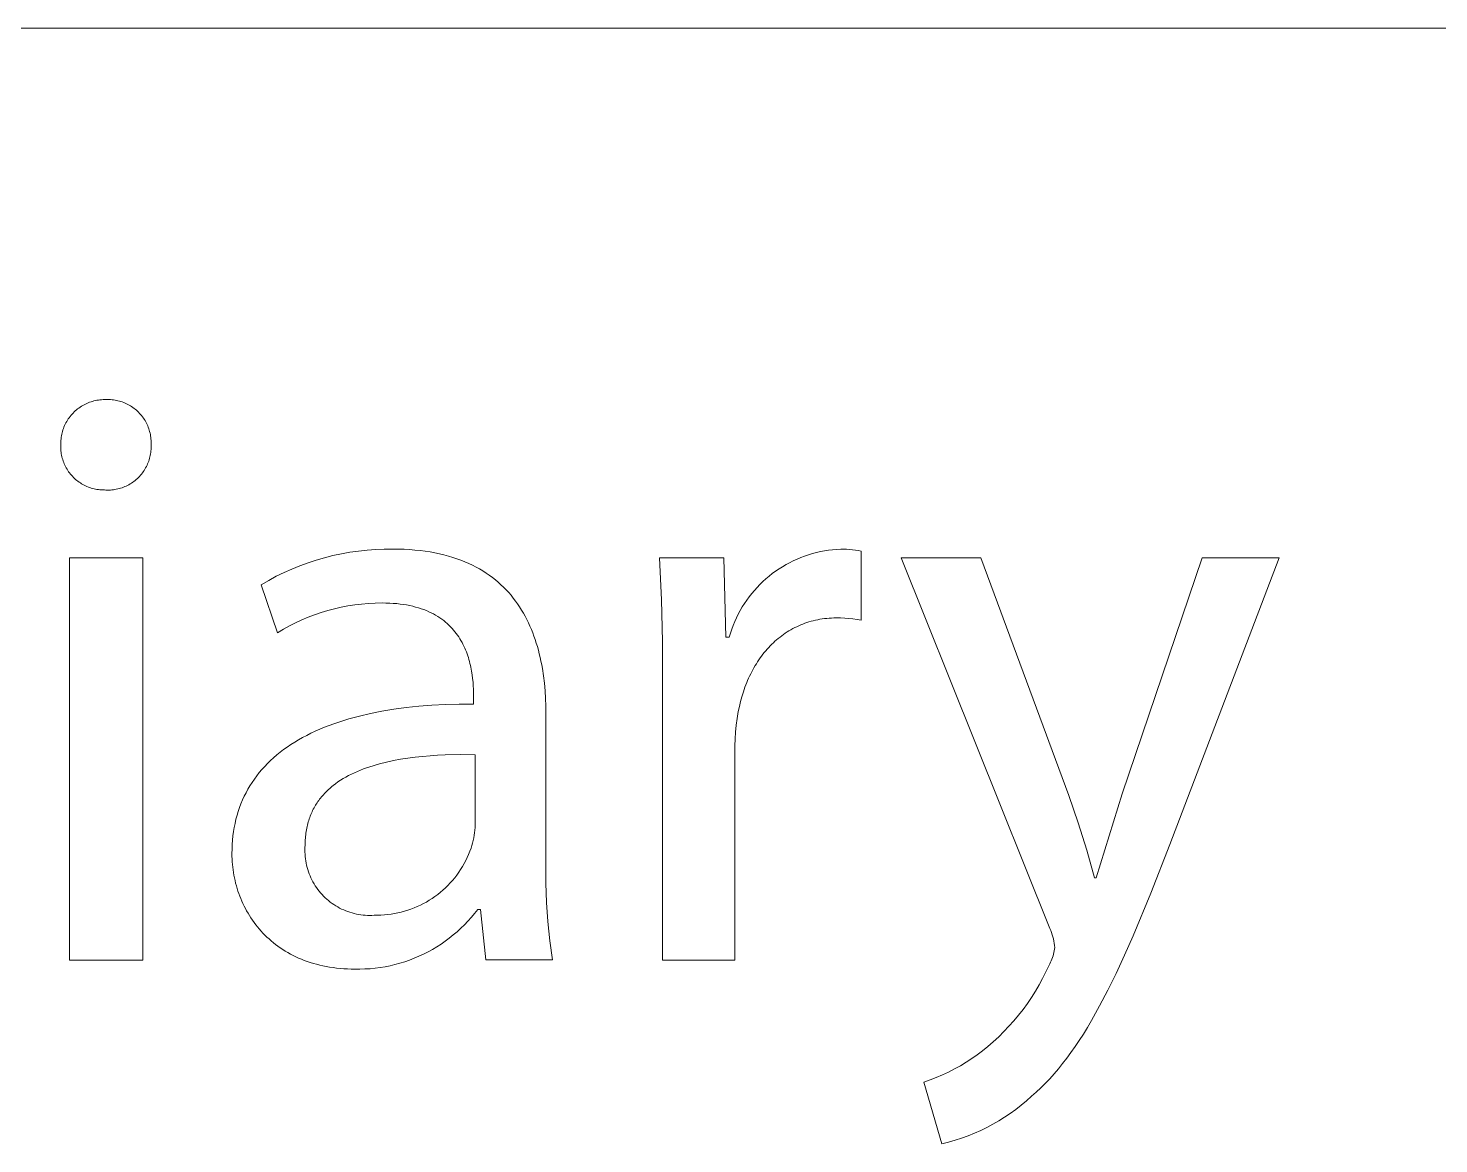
# Model space of a CAD drawing. Header units: millimetres. Extents: x -1656 to 3995, y -637 to 3312.
# Drawn here: x 3651.2 to 3747.4, y -80.8 to -4.8 of the extents above; entities that cross this region are included whole.
import ezdxf

# ---------------------------------------------------------------- set-up
doc = ezdxf.new("R2010")
doc.units = ezdxf.units.MM
doc.header["$MEASUREMENT"] = 0
doc.layers.add('Domyślny', color=7, linetype='Continuous', true_color=0x000000)

msp = doc.modelspace()

# ---------------------------------------------------------------- linework, layer by layer
at = {"layer": 'Domyślny', "color": 18, "lineweight": 15, "true_color": 0x000000}
for p, q in [((3989.99, -4.788), (1859.782, -4.788)), ((3654.527, -30.779), (3654.607, -30.714)), ((3654.607, -30.714), (3654.691, -30.651)), ((3654.691, -30.651), (3654.776, -30.591)), ((3654.776, -30.591), (3654.863, -30.535)), ((3654.863, -30.535), (3654.952, -30.481)), ((3654.952, -30.481), (3655.043, -30.43)), ((3655.043, -30.43), (3655.135, -30.383)), ((3655.135, -30.383), (3655.23, -30.339)), ((3655.23, -30.339), (3655.325, -30.298)), ((3655.325, -30.298), (3655.422, -30.261)), ((3655.422, -30.261), (3655.521, -30.227)), ((3655.521, -30.227), (3655.62, -30.196)), ((3655.62, -30.196), (3655.72, -30.169)), ((3655.72, -30.169), (3655.822, -30.145)), ((3655.822, -30.145), (3655.924, -30.125)), ((3655.924, -30.125), (3656.026, -30.108)), ((3656.026, -30.108), (3656.13, -30.095)), ((3656.13, -30.095), (3656.233, -30.086)), ((3656.233, -30.086), (3656.337, -30.08)), ((3656.337, -30.08), (3656.441, -30.078)), ((3656.441, -30.078), (3656.545, -30.079)), ((3656.545, -30.079), (3656.647, -30.076)), ((3656.647, -30.076), (3656.749, -30.077)), ((3656.749, -30.077), (3656.851, -30.081)), ((3656.851, -30.081), (3656.953, -30.089)), ((3656.953, -30.089), (3657.054, -30.1)), ((3657.054, -30.1), (3657.155, -30.115)), ((3657.155, -30.115), (3657.256, -30.133)), ((3657.256, -30.133), (3657.355, -30.155)), ((3657.355, -30.155), (3657.454, -30.18)), ((3657.454, -30.18), (3657.552, -30.209)), ((3657.552, -30.209), (3657.649, -30.241)), ((3657.649, -30.241), (3657.745, -30.276)), ((3657.745, -30.276), (3657.839, -30.315)), ((3657.839, -30.315), (3657.932, -30.357)), ((3657.932, -30.357), (3658.024, -30.402)), ((3658.024, -30.402), (3658.114, -30.451)), ((3658.114, -30.451), (3658.202, -30.502)), ((3658.202, -30.502), (3658.288, -30.556)), ((3658.288, -30.556), (3658.373, -30.614)), ((3658.373, -30.614), (3658.455, -30.674)), ((3658.455, -30.674), (3658.535, -30.737)), ((3658.535, -30.737), (3658.613, -30.803)), ((3653.763, -31.755), (3653.81, -31.663)), ((3653.81, -31.663), (3653.861, -31.572)), ((3653.861, -31.572), (3653.915, -31.483)), ((3653.915, -31.483), (3653.971, -31.396)), ((3653.971, -31.396), (3654.031, -31.311)), ((3654.031, -31.311), (3654.094, -31.228)), ((3654.094, -31.228), (3654.159, -31.147)), ((3654.159, -31.147), (3654.228, -31.068)), ((3654.228, -31.068), (3654.299, -30.992)), ((3654.299, -30.992), (3654.372, -30.919)), ((3654.372, -30.919), (3654.448, -30.848)), ((3654.448, -30.848), (3654.527, -30.779)), ((3658.613, -30.803), (3658.689, -30.872)), ((3658.689, -30.872), (3658.762, -30.943)), ((3658.762, -30.943), (3658.833, -31.017)), ((3658.833, -31.017), (3658.901, -31.093)), ((3658.901, -31.093), (3658.966, -31.171)), ((3658.966, -31.171), (3659.029, -31.251)), ((3659.029, -31.251), (3659.088, -31.334)), ((3659.088, -31.334), (3659.145, -31.419)), ((3659.145, -31.419), (3659.199, -31.506)), ((3659.199, -31.506), (3659.25, -31.594)), ((3659.25, -31.594), (3659.298, -31.684)), ((3659.298, -31.684), (3659.343, -31.776)), ((3653.475, -32.75), (3653.488, -32.646)), ((3653.488, -32.646), (3653.505, -32.544)), ((3653.505, -32.544), (3653.525, -32.442)), ((3653.525, -32.442), (3653.549, -32.34)), ((3653.549, -32.34), (3653.576, -32.24)), ((3653.576, -32.24), (3653.607, -32.141)), ((3653.607, -32.141), (3653.641, -32.042)), ((3653.641, -32.042), (3653.678, -31.945)), ((3653.678, -31.945), (3653.719, -31.85)), ((3653.719, -31.85), (3653.763, -31.755)), ((3659.343, -31.776), (3659.384, -31.869)), ((3659.384, -31.869), (3659.422, -31.964)), ((3659.422, -31.964), (3659.457, -32.06)), ((3659.457, -32.06), (3659.488, -32.157)), ((3659.488, -32.157), (3659.516, -32.255)), ((3659.516, -32.255), (3659.541, -32.354)), ((3659.541, -32.354), (3659.562, -32.454)), ((3659.562, -32.454), (3659.58, -32.555)), ((3659.58, -32.555), (3659.594, -32.656)), ((3659.594, -32.656), (3659.605, -32.757)), ((3653.456, -33.267), (3653.459, -33.165)), ((3653.457, -33.368), (3653.456, -33.267)), ((3653.462, -33.47), (3653.457, -33.368)), ((3653.458, -33.061), (3653.46, -32.957)), ((3653.459, -33.165), (3653.458, -33.061)), ((3653.46, -32.957), (3653.466, -32.853)), ((3653.47, -33.571), (3653.462, -33.47)), ((3653.466, -32.853), (3653.475, -32.75)), ((3653.481, -33.672), (3653.47, -33.571)), ((3659.603, -33.572), (3659.591, -33.674)), ((3659.61, -33.471), (3659.603, -33.572)), ((3659.605, -32.757), (3659.612, -32.859)), ((3659.614, -33.369), (3659.61, -33.471)), ((3659.612, -32.859), (3659.616, -32.961)), ((3659.616, -33.063), (3659.612, -33.165)), ((3659.612, -33.165), (3659.615, -33.267)), ((3659.615, -33.267), (3659.614, -33.369)), ((3659.616, -32.961), (3659.616, -33.063)), ((3653.496, -33.773), (3653.481, -33.672)), ((3653.515, -33.873), (3653.496, -33.773)), ((3653.537, -33.972), (3653.515, -33.873)), ((3653.562, -34.071), (3653.537, -33.972)), ((3653.591, -34.168), (3653.562, -34.071)), ((3653.623, -34.265), (3653.591, -34.168)), ((3653.658, -34.36), (3653.623, -34.265)), ((3653.697, -34.454), (3653.658, -34.36)), ((3653.739, -34.547), (3653.697, -34.454)), ((3653.784, -34.638), (3653.739, -34.547)), ((3659.335, -34.551), (3659.29, -34.643)), ((3659.377, -34.458), (3659.335, -34.551)), ((3659.416, -34.364), (3659.377, -34.458)), ((3659.451, -34.268), (3659.416, -34.364)), ((3659.483, -34.171), (3659.451, -34.268)), ((3659.511, -34.074), (3659.483, -34.171)), ((3659.537, -33.975), (3659.511, -34.074)), ((3659.558, -33.875), (3659.537, -33.975)), ((3659.576, -33.775), (3659.558, -33.875)), ((3659.591, -33.674), (3659.576, -33.775)), ((3653.832, -34.728), (3653.784, -34.638)), ((3653.883, -34.816), (3653.832, -34.728)), ((3653.937, -34.902), (3653.883, -34.816)), ((3653.994, -34.986), (3653.937, -34.902)), ((3654.054, -35.068), (3653.994, -34.986)), ((3654.117, -35.148), (3654.054, -35.068)), ((3654.183, -35.225), (3654.117, -35.148)), ((3654.251, -35.301), (3654.183, -35.225)), ((3654.322, -35.374), (3654.251, -35.301)), ((3654.395, -35.444), (3654.322, -35.374)), ((3654.471, -35.512), (3654.395, -35.444)), ((3654.549, -35.578), (3654.471, -35.512)), ((3658.602, -35.52), (3658.524, -35.586)), ((3658.678, -35.452), (3658.602, -35.52)), ((3658.752, -35.381), (3658.678, -35.452)), ((3658.822, -35.308), (3658.752, -35.381)), ((3658.891, -35.232), (3658.822, -35.308)), ((3658.956, -35.154), (3658.891, -35.232)), ((3659.019, -35.074), (3658.956, -35.154)), ((3659.079, -34.992), (3659.019, -35.074)), ((3659.137, -34.907), (3659.079, -34.992)), ((3659.191, -34.821), (3659.137, -34.907)), ((3659.242, -34.733), (3659.191, -34.821)), ((3659.29, -34.643), (3659.242, -34.733)), ((3654.629, -35.64), (3654.549, -35.578)), ((3654.711, -35.7), (3654.629, -35.64)), ((3654.796, -35.757), (3654.711, -35.7)), ((3654.882, -35.811), (3654.796, -35.757)), ((3654.97, -35.862), (3654.882, -35.811)), ((3655.06, -35.91), (3654.97, -35.862)), ((3655.151, -35.954), (3655.06, -35.91)), ((3655.244, -35.996), (3655.151, -35.954)), ((3655.338, -36.034), (3655.244, -35.996)), ((3655.433, -36.069), (3655.338, -36.034)), ((3655.53, -36.101), (3655.433, -36.069)), ((3655.628, -36.129), (3655.53, -36.101)), ((3655.726, -36.154), (3655.628, -36.129)), ((3655.826, -36.176), (3655.726, -36.154)), ((3655.926, -36.194), (3655.826, -36.176)), ((3656.026, -36.209), (3655.926, -36.194)), ((3656.127, -36.22), (3656.026, -36.209)), ((3656.229, -36.228), (3656.127, -36.22)), ((3656.33, -36.232), (3656.229, -36.228)), ((3656.432, -36.232), (3656.33, -36.232)), ((3656.534, -36.239), (3656.432, -36.232)), ((3656.636, -36.242), (3656.534, -36.239)), ((3656.738, -36.241), (3656.636, -36.242)), ((3656.84, -36.237), (3656.738, -36.241)), ((3656.941, -36.23), (3656.84, -36.237)), ((3657.043, -36.219), (3656.941, -36.23)), ((3657.144, -36.204), (3657.043, -36.219)), ((3657.244, -36.186), (3657.144, -36.204)), ((3657.344, -36.164), (3657.244, -36.186)), ((3657.443, -36.139), (3657.344, -36.164)), ((3657.54, -36.111), (3657.443, -36.139)), ((3657.637, -36.079), (3657.54, -36.111)), ((3657.733, -36.044), (3657.637, -36.079)), ((3657.828, -36.006), (3657.733, -36.044)), ((3657.921, -35.964), (3657.828, -36.006)), ((3658.012, -35.919), (3657.921, -35.964)), ((3658.102, -35.871), (3658.012, -35.919)), ((3658.19, -35.82), (3658.102, -35.871)), ((3658.277, -35.766), (3658.19, -35.82)), ((3658.361, -35.709), (3658.277, -35.766)), ((3658.444, -35.649), (3658.361, -35.709)), ((3658.524, -35.586), (3658.444, -35.649)), ((3673.746, -40.389), (3674.331, -40.325)), ((3674.331, -40.325), (3674.918, -40.282)), ((3674.918, -40.282), (3675.506, -40.26)), ((3675.506, -40.26), (3676.095, -40.257)), ((3676.095, -40.257), (3676.483, -40.262)), ((3676.483, -40.262), (3676.861, -40.274)), ((3676.861, -40.274), (3677.231, -40.294)), ((3677.231, -40.294), (3677.592, -40.323)), ((3677.592, -40.323), (3677.944, -40.359)), ((3677.944, -40.359), (3678.287, -40.403)), ((3705.5, -40.379), (3705.777, -40.336)), ((3705.777, -40.336), (3706.054, -40.301)), ((3706.054, -40.301), (3706.332, -40.277)), ((3706.332, -40.277), (3706.612, -40.261)), ((3706.612, -40.261), (3706.812, -40.261)), ((3706.812, -40.261), (3707.012, -40.267)), ((3707.012, -40.267), (3707.212, -40.28)), ((3707.212, -40.28), (3707.411, -40.299)), ((3707.411, -40.299), (3707.61, -40.324)), ((3707.61, -40.324), (3707.807, -40.355)), ((3707.807, -40.355), (3708.004, -40.393)), ((3654.061, -40.861), (3659.048, -40.861)), ((3654.061, -68.241), (3654.061, -40.861)), ((3659.048, -40.861), (3659.048, -68.241)), ((3669.759, -41.393), (3670.312, -41.19)), ((3670.312, -41.19), (3670.872, -41.007)), ((3670.872, -41.007), (3671.437, -40.844)), ((3671.437, -40.844), (3672.008, -40.7)), ((3672.008, -40.7), (3672.583, -40.576)), ((3672.583, -40.576), (3673.163, -40.472)), ((3673.163, -40.472), (3673.746, -40.389)), ((3678.287, -40.403), (3678.621, -40.454)), ((3678.621, -40.454), (3678.947, -40.513)), ((3678.947, -40.513), (3679.264, -40.579)), ((3679.264, -40.579), (3679.573, -40.653)), ((3679.573, -40.653), (3679.874, -40.733)), ((3679.874, -40.733), (3680.166, -40.82)), ((3680.166, -40.82), (3680.451, -40.914)), ((3680.451, -40.914), (3680.727, -41.014)), ((3680.727, -41.014), (3680.996, -41.121)), ((3680.996, -41.121), (3681.256, -41.234)), ((3681.256, -41.234), (3681.509, -41.354)), ((3694.392, -43.709), (3694.248, -40.863)), ((3694.248, -40.863), (3698.633, -40.863)), ((3698.633, -40.863), (3698.783, -46.245)), ((3702.64, -41.459), (3702.881, -41.317)), ((3702.881, -41.317), (3703.127, -41.184)), ((3703.127, -41.184), (3703.377, -41.059)), ((3703.377, -41.059), (3703.631, -40.943)), ((3703.631, -40.943), (3703.889, -40.835)), ((3703.889, -40.835), (3704.151, -40.737)), ((3704.151, -40.737), (3704.416, -40.647)), ((3704.416, -40.647), (3704.683, -40.566)), ((3704.683, -40.566), (3704.953, -40.495)), ((3704.953, -40.495), (3705.226, -40.432)), ((3705.226, -40.432), (3705.5, -40.379)), ((3708.004, -40.393), (3708.004, -45.097)), ((3720.862, -66.096), (3710.738, -40.861)), ((3710.738, -40.861), (3716.158, -40.861)), ((3716.158, -40.861), (3722.161, -57.045)), ((3725.792, -56.932), (3731.231, -40.861)), ((3736.481, -40.861), (3729.029, -60.375)), ((3731.231, -40.861), (3736.481, -40.861)), ((3667.628, -42.39), (3668.148, -42.113)), ((3668.148, -42.113), (3668.676, -41.854)), ((3668.676, -41.854), (3669.214, -41.614)), ((3669.214, -41.614), (3669.759, -41.393)), ((3681.509, -41.354), (3681.755, -41.479)), ((3681.755, -41.479), (3681.993, -41.61)), ((3681.993, -41.61), (3682.223, -41.748)), ((3682.223, -41.748), (3682.446, -41.89)), ((3682.446, -41.89), (3682.662, -42.039)), ((3682.662, -42.039), (3682.871, -42.192)), ((3682.871, -42.192), (3683.073, -42.351)), ((3701.307, -42.472), (3701.514, -42.285)), ((3701.514, -42.285), (3701.728, -42.104)), ((3701.728, -42.104), (3701.948, -41.931)), ((3701.948, -41.931), (3702.173, -41.766)), ((3702.173, -41.766), (3702.404, -41.609)), ((3702.404, -41.609), (3702.64, -41.459)), ((3667.119, -42.685), (3667.628, -42.39)), ((3668.229, -45.959), (3667.119, -42.685)), ((3683.073, -42.351), (3683.268, -42.515)), ((3683.268, -42.515), (3683.456, -42.684)), ((3683.456, -42.684), (3683.638, -42.858)), ((3683.638, -42.858), (3683.813, -43.037)), ((3683.813, -43.037), (3683.981, -43.22)), ((3683.981, -43.22), (3684.143, -43.407)), ((3700.545, -43.289), (3700.725, -43.075)), ((3700.725, -43.075), (3700.912, -42.867)), ((3700.912, -42.867), (3701.106, -42.666)), ((3701.106, -42.666), (3701.307, -42.472)), ((3673.025, -44.131), (3672.564, -44.22)), ((3673.489, -44.058), (3673.025, -44.131)), ((3673.955, -44.001), (3673.489, -44.058)), ((3674.423, -43.96), (3673.955, -44.001)), ((3674.892, -43.935), (3674.423, -43.96)), ((3675.361, -43.927), (3674.892, -43.935)), ((3675.62, -43.93), (3675.361, -43.927)), ((3675.872, -43.939), (3675.62, -43.93)), ((3676.117, -43.953), (3675.872, -43.939)), ((3676.355, -43.973), (3676.117, -43.953)), ((3676.586, -43.999), (3676.355, -43.973)), ((3676.81, -44.029), (3676.586, -43.999)), ((3677.028, -44.065), (3676.81, -44.029)), ((3677.239, -44.106), (3677.028, -44.065)), ((3677.443, -44.152), (3677.239, -44.106)), ((3677.641, -44.202), (3677.443, -44.152)), ((3677.833, -44.257), (3677.641, -44.202)), ((3684.143, -43.407), (3684.298, -43.599)), ((3684.298, -43.599), (3684.447, -43.795)), ((3684.447, -43.795), (3684.591, -43.995)), ((3684.591, -43.995), (3684.728, -44.199)), ((3684.728, -44.199), (3684.859, -44.407)), ((3694.468, -46.557), (3694.392, -43.709)), ((3699.759, -44.443), (3699.9, -44.201)), ((3699.9, -44.201), (3700.049, -43.965)), ((3700.049, -43.965), (3700.207, -43.734)), ((3700.207, -43.734), (3700.372, -43.509)), ((3700.372, -43.509), (3700.545, -43.289)), ((3669.889, -45.084), (3669.463, -45.281)), ((3670.321, -44.902), (3669.889, -45.084)), ((3670.76, -44.734), (3670.321, -44.902)), ((3671.204, -44.582), (3670.76, -44.734)), ((3671.653, -44.446), (3671.204, -44.582)), ((3672.107, -44.325), (3671.653, -44.446)), ((3672.564, -44.22), (3672.107, -44.325)), ((3678.018, -44.317), (3677.833, -44.257)), ((3678.197, -44.381), (3678.018, -44.317)), ((3678.371, -44.449), (3678.197, -44.381)), ((3678.538, -44.521), (3678.371, -44.449)), ((3678.7, -44.597), (3678.538, -44.521)), ((3678.856, -44.677), (3678.7, -44.597)), ((3679.006, -44.761), (3678.856, -44.677)), ((3679.151, -44.848), (3679.006, -44.761)), ((3679.29, -44.939), (3679.151, -44.848)), ((3679.424, -45.032), (3679.29, -44.939)), ((3679.553, -45.129), (3679.424, -45.032)), ((3679.677, -45.229), (3679.553, -45.129)), ((3684.859, -44.407), (3684.984, -44.618)), ((3684.984, -44.618), (3685.104, -44.833)), ((3685.104, -44.833), (3685.218, -45.051)), ((3685.218, -45.051), (3685.326, -45.272)), ((3699.385, -45.193), (3699.501, -44.939)), ((3699.501, -44.939), (3699.626, -44.688)), ((3699.626, -44.688), (3699.759, -44.443)), ((3704.593, -45.174), (3704.447, -45.216)), ((3704.741, -45.135), (3704.593, -45.174)), ((3704.89, -45.1), (3704.741, -45.135)), ((3705.042, -45.068), (3704.89, -45.1)), ((3705.195, -45.04), (3705.042, -45.068)), ((3705.349, -45.015), (3705.195, -45.04)), ((3705.505, -44.995), (3705.349, -45.015)), ((3705.663, -44.978), (3705.505, -44.995)), ((3705.823, -44.964), (3705.663, -44.978)), ((3705.984, -44.955), (3705.823, -44.964)), ((3706.146, -44.949), (3705.984, -44.955)), ((3706.31, -44.947), (3706.146, -44.949)), ((3706.594, -44.95), (3706.31, -44.947)), ((3706.878, -44.961), (3706.594, -44.95)), ((3707.161, -44.982), (3706.878, -44.961)), ((3707.443, -45.012), (3707.161, -44.982)), ((3707.724, -45.05), (3707.443, -45.012)), ((3708.004, -45.097), (3707.724, -45.05)), ((3668.632, -45.719), (3668.229, -45.959)), ((3669.044, -45.493), (3668.632, -45.719)), ((3669.463, -45.281), (3669.044, -45.493)), ((3679.796, -45.332), (3679.677, -45.229)), ((3679.91, -45.438), (3679.796, -45.332)), ((3680.019, -45.546), (3679.91, -45.438)), ((3680.123, -45.656), (3680.019, -45.546)), ((3680.223, -45.769), (3680.123, -45.656)), ((3680.318, -45.884), (3680.223, -45.769)), ((3680.409, -46.002), (3680.318, -45.884)), ((3680.496, -46.121), (3680.409, -46.002)), ((3680.578, -46.241), (3680.496, -46.121)), ((3685.326, -45.272), (3685.429, -45.497)), ((3685.429, -45.497), (3685.527, -45.724)), ((3685.527, -45.724), (3685.619, -45.954)), ((3685.619, -45.954), (3685.706, -46.187)), ((3699.009, -46.245), (3699.09, -45.978)), ((3699.09, -45.978), (3699.179, -45.713)), ((3699.179, -45.713), (3699.278, -45.451)), ((3699.278, -45.451), (3699.385, -45.193)), ((3702.712, -46.067), (3702.591, -46.155)), ((3702.834, -45.983), (3702.712, -46.067)), ((3702.958, -45.901), (3702.834, -45.983)), ((3703.084, -45.823), (3702.958, -45.901)), ((3703.212, -45.748), (3703.084, -45.823)), ((3703.342, -45.676), (3703.212, -45.748)), ((3703.474, -45.607), (3703.342, -45.676)), ((3703.607, -45.541), (3703.474, -45.607)), ((3703.743, -45.479), (3703.607, -45.541)), ((3703.88, -45.42), (3703.743, -45.479)), ((3704.019, -45.364), (3703.88, -45.42)), ((3704.16, -45.311), (3704.019, -45.364)), ((3704.303, -45.262), (3704.16, -45.311)), ((3704.447, -45.216), (3704.303, -45.262)), ((3680.656, -46.364), (3680.578, -46.241)), ((3680.731, -46.488), (3680.656, -46.364)), ((3680.801, -46.613), (3680.731, -46.488)), ((3680.867, -46.74), (3680.801, -46.613)), ((3680.93, -46.868), (3680.867, -46.74)), ((3680.989, -46.997), (3680.93, -46.868)), ((3681.045, -47.126), (3680.989, -46.997)), ((3685.706, -46.187), (3685.789, -46.422)), ((3685.789, -46.422), (3685.866, -46.66)), ((3685.866, -46.66), (3685.938, -46.9)), ((3685.938, -46.9), (3686.006, -47.142)), ((3694.474, -49.407), (3694.468, -46.557)), ((3698.783, -46.245), (3699.009, -46.245)), ((3701.6, -47.069), (3701.5, -47.184)), ((3701.702, -46.956), (3701.6, -47.069)), ((3701.806, -46.846), (3701.702, -46.956)), ((3701.912, -46.739), (3701.806, -46.846)), ((3702.02, -46.635), (3701.912, -46.739)), ((3702.13, -46.533), (3702.02, -46.635)), ((3702.243, -46.434), (3702.13, -46.533)), ((3702.357, -46.338), (3702.243, -46.434)), ((3702.473, -46.245), (3702.357, -46.338)), ((3702.591, -46.155), (3702.473, -46.245)), ((3681.097, -47.257), (3681.045, -47.126)), ((3681.146, -47.388), (3681.097, -47.257)), ((3681.192, -47.519), (3681.146, -47.388)), ((3681.235, -47.651), (3681.192, -47.519)), ((3681.274, -47.783), (3681.235, -47.651)), ((3681.311, -47.914), (3681.274, -47.783)), ((3681.345, -48.046), (3681.311, -47.914)), ((3681.376, -48.178), (3681.345, -48.046)), ((3686.006, -47.142), (3686.068, -47.386)), ((3686.068, -47.386), (3686.127, -47.632)), ((3686.127, -47.632), (3686.181, -47.88)), ((3686.181, -47.88), (3686.23, -48.13)), ((3700.862, -48.061), (3700.779, -48.195)), ((3700.946, -47.928), (3700.862, -48.061)), ((3701.033, -47.798), (3700.946, -47.928)), ((3701.122, -47.67), (3701.033, -47.798)), ((3701.213, -47.545), (3701.122, -47.67)), ((3701.307, -47.422), (3701.213, -47.545)), ((3701.402, -47.302), (3701.307, -47.422)), ((3701.5, -47.184), (3701.402, -47.302)), ((3681.405, -48.309), (3681.376, -48.178)), ((3681.455, -48.57), (3681.405, -48.309)), ((3681.495, -48.828), (3681.455, -48.57)), ((3681.527, -49.081), (3681.495, -48.828)), ((3686.23, -48.13), (3686.275, -48.38)), ((3686.275, -48.38), (3686.353, -48.886)), ((3686.353, -48.886), (3686.415, -49.395)), ((3700.402, -48.903), (3700.334, -49.051)), ((3700.473, -48.757), (3700.402, -48.903)), ((3700.546, -48.614), (3700.473, -48.757)), ((3700.621, -48.472), (3700.546, -48.614)), ((3700.699, -48.333), (3700.621, -48.472)), ((3700.779, -48.195), (3700.699, -48.333)), ((3681.552, -49.33), (3681.527, -49.081)), ((3681.57, -49.572), (3681.552, -49.33)), ((3681.581, -49.807), (3681.57, -49.572)), ((3681.588, -50.033), (3681.581, -49.807)), ((3686.415, -49.395), (3686.462, -49.908)), ((3686.462, -49.908), (3686.495, -50.423)), ((3694.474, -68.243), (3694.474, -49.407)), ((3699.973, -49.982), (3699.872, -50.308)), ((3700.083, -49.664), (3699.973, -49.982)), ((3700.142, -49.508), (3700.083, -49.664)), ((3700.204, -49.354), (3700.142, -49.508)), ((3700.267, -49.202), (3700.204, -49.354)), ((3700.334, -49.051), (3700.267, -49.202)), ((3677.851, -50.965), (3678.744, -50.895)), ((3678.744, -50.895), (3679.665, -50.847)), ((3679.665, -50.847), (3680.614, -50.82)), ((3680.614, -50.82), (3681.59, -50.814)), ((3681.59, -50.25), (3681.588, -50.033)), ((3681.59, -50.814), (3681.59, -50.25)), ((3686.495, -50.423), (3686.514, -50.938)), ((3686.514, -50.938), (3686.52, -51.454)), ((3699.781, -50.64), (3699.701, -50.98)), ((3699.872, -50.308), (3699.781, -50.64)), ((3672.744, -51.925), (3673.093, -51.82)), ((3673.093, -51.82), (3673.449, -51.72)), ((3673.449, -51.72), (3673.813, -51.626)), ((3673.813, -51.626), (3674.563, -51.452)), ((3674.563, -51.452), (3675.342, -51.299)), ((3675.342, -51.299), (3676.15, -51.167)), ((3676.15, -51.167), (3676.986, -51.055)), ((3676.986, -51.055), (3677.851, -50.965)), ((3686.52, -51.454), (3686.52, -61.691)), ((3699.554, -51.789), (3699.494, -52.255)), ((3699.63, -51.326), (3699.554, -51.789)), ((3699.701, -50.98), (3699.63, -51.326)), ((3670.219, -52.943), (3670.508, -52.798)), ((3670.508, -52.798), (3670.805, -52.658)), ((3670.805, -52.658), (3671.109, -52.524)), ((3671.109, -52.524), (3671.421, -52.394)), ((3671.421, -52.394), (3671.741, -52.269)), ((3671.741, -52.269), (3672.067, -52.149)), ((3672.067, -52.149), (3672.402, -52.034)), ((3672.402, -52.034), (3672.744, -51.925)), ((3699.448, -52.722), (3699.419, -53.19)), ((3699.494, -52.255), (3699.448, -52.722)), ((3668.646, -53.914), (3668.889, -53.74)), ((3668.889, -53.74), (3669.14, -53.571)), ((3669.14, -53.571), (3669.398, -53.406)), ((3669.398, -53.406), (3669.664, -53.247)), ((3669.664, -53.247), (3669.938, -53.092)), ((3669.938, -53.092), (3670.219, -52.943)), ((3699.419, -53.19), (3699.404, -53.659)), ((3699.404, -53.659), (3699.404, -68.243)), ((3667.55, -54.856), (3667.754, -54.658)), ((3667.754, -54.658), (3667.965, -54.465)), ((3667.965, -54.465), (3668.184, -54.276)), ((3668.184, -54.276), (3668.411, -54.093)), ((3668.411, -54.093), (3668.646, -53.914)), ((3675.653, -54.762), (3675.189, -54.878)), ((3676.128, -54.66), (3675.653, -54.762)), ((3676.612, -54.571), (3676.128, -54.66)), ((3677.105, -54.494), (3676.612, -54.571)), ((3677.605, -54.428), (3677.105, -54.494)), ((3678.11, -54.374), (3677.605, -54.428)), ((3678.62, -54.331), (3678.11, -54.374)), ((3679.133, -54.297), (3678.62, -54.331)), ((3679.648, -54.273), (3679.133, -54.297)), ((3680.679, -54.25), (3679.648, -54.273)), ((3681.702, -54.258), (3680.679, -54.25)), ((3681.702, -59.038), (3681.702, -54.258)), ((3666.653, -55.917), (3666.817, -55.695)), ((3666.817, -55.695), (3666.988, -55.478)), ((3666.988, -55.478), (3667.167, -55.266)), ((3667.167, -55.266), (3667.355, -55.059)), ((3667.355, -55.059), (3667.55, -54.856)), ((3673.075, -55.679), (3672.886, -55.782)), ((3673.268, -55.581), (3673.075, -55.679)), ((3673.466, -55.487), (3673.268, -55.581)), ((3673.668, -55.397), (3673.466, -55.487)), ((3673.874, -55.312), (3673.668, -55.397)), ((3674.084, -55.23), (3673.874, -55.312)), ((3674.298, -55.152), (3674.084, -55.23)), ((3674.516, -55.078), (3674.298, -55.152)), ((3674.737, -55.007), (3674.516, -55.078)), ((3674.961, -54.941), (3674.737, -55.007)), ((3675.189, -54.878), (3674.961, -54.941)), ((3666.082, -56.85), (3666.212, -56.609)), ((3666.212, -56.609), (3666.351, -56.374)), ((3666.351, -56.374), (3666.498, -56.143)), ((3666.498, -56.143), (3666.653, -55.917)), ((3671.634, -56.693), (3671.561, -56.764)), ((3671.708, -56.624), (3671.634, -56.693)), ((3671.783, -56.557), (3671.708, -56.624)), ((3671.86, -56.49), (3671.783, -56.557)), ((3671.938, -56.425), (3671.86, -56.49)), ((3672.017, -56.36), (3671.938, -56.425)), ((3672.181, -56.236), (3672.017, -56.36)), ((3672.349, -56.115), (3672.181, -56.236)), ((3672.523, -56), (3672.349, -56.115)), ((3672.702, -55.889), (3672.523, -56)), ((3672.886, -55.782), (3672.702, -55.889)), ((3665.641, -57.856), (3665.739, -57.598)), ((3665.739, -57.598), (3665.845, -57.344)), ((3665.845, -57.344), (3665.959, -57.094)), ((3665.959, -57.094), (3666.082, -56.85)), ((3670.87, -57.619), (3670.817, -57.705)), ((3670.924, -57.535), (3670.87, -57.619)), ((3670.981, -57.452), (3670.924, -57.535)), ((3671.039, -57.37), (3670.981, -57.452)), ((3671.098, -57.29), (3671.039, -57.37)), ((3671.16, -57.211), (3671.098, -57.29)), ((3671.223, -57.133), (3671.16, -57.211)), ((3671.287, -57.057), (3671.223, -57.133)), ((3671.354, -56.982), (3671.287, -57.057)), ((3671.421, -56.908), (3671.354, -56.982)), ((3671.491, -56.835), (3671.421, -56.908)), ((3671.561, -56.764), (3671.491, -56.835)), ((3722.161, -57.045), (3722.791, -58.893)), ((3724.024, -62.634), (3725.792, -56.932)), ((3665.399, -58.658), (3665.471, -58.386)), ((3665.471, -58.386), (3665.552, -58.119)), ((3665.552, -58.119), (3665.641, -57.856)), ((3670.421, -58.537), (3670.387, -58.637)), ((3670.458, -58.439), (3670.421, -58.537)), ((3670.496, -58.342), (3670.458, -58.439)), ((3670.536, -58.247), (3670.496, -58.342)), ((3670.579, -58.153), (3670.536, -58.247)), ((3670.623, -58.061), (3670.579, -58.153)), ((3670.668, -57.97), (3670.623, -58.061)), ((3670.716, -57.88), (3670.668, -57.97)), ((3670.765, -57.792), (3670.716, -57.88)), ((3670.817, -57.705), (3670.765, -57.792)), ((3665.193, -59.791), (3665.232, -59.501)), ((3665.232, -59.501), (3665.279, -59.216)), ((3665.279, -59.216), (3665.334, -58.935)), ((3665.334, -58.935), (3665.399, -58.658)), ((3670.181, -59.485), (3670.165, -59.598)), ((3670.2, -59.374), (3670.181, -59.485)), ((3670.22, -59.264), (3670.2, -59.374)), ((3670.243, -59.156), (3670.22, -59.264)), ((3670.268, -59.049), (3670.243, -59.156)), ((3670.294, -58.944), (3670.268, -59.049)), ((3670.323, -58.84), (3670.294, -58.944)), ((3670.354, -58.738), (3670.323, -58.84)), ((3670.387, -58.637), (3670.354, -58.738)), ((3681.637, -59.75), (3681.662, -59.573)), ((3681.662, -59.573), (3681.682, -59.395)), ((3681.682, -59.395), (3681.695, -59.216)), ((3681.695, -59.216), (3681.702, -59.038)), ((3722.791, -58.893), (3723.374, -60.756)), ((3665.128, -60.687), (3665.141, -60.384)), ((3665.141, -60.384), (3665.163, -60.085)), ((3665.163, -60.085), (3665.193, -59.791)), ((3670.111, -60.43), (3670.101, -60.582)), ((3670.112, -60.306), (3670.111, -60.43)), ((3670.115, -60.184), (3670.112, -60.306)), ((3670.121, -60.064), (3670.115, -60.184)), ((3670.129, -59.945), (3670.121, -60.064)), ((3670.139, -59.828), (3670.129, -59.945)), ((3670.151, -59.712), (3670.139, -59.828)), ((3670.165, -59.598), (3670.151, -59.712)), ((3681.42, -60.618), (3681.475, -60.448)), ((3681.475, -60.448), (3681.524, -60.276)), ((3681.524, -60.276), (3681.568, -60.102)), ((3681.568, -60.102), (3681.605, -59.927)), ((3681.605, -59.927), (3681.637, -59.75)), ((3729.029, -60.375), (3727.737, -63.688)), ((3665.124, -60.995), (3665.128, -60.687)), ((3665.126, -61.18), (3665.124, -60.995)), ((3665.132, -61.365), (3665.126, -61.18)), ((3665.143, -61.55), (3665.132, -61.365)), ((3670.101, -60.582), (3670.096, -60.734)), ((3670.096, -60.734), (3670.096, -60.886)), ((3670.096, -60.886), (3670.102, -61.038)), ((3670.102, -61.038), (3670.113, -61.189)), ((3670.113, -61.189), (3670.129, -61.34)), ((3670.129, -61.34), (3670.151, -61.491)), ((3670.151, -61.491), (3670.177, -61.641)), ((3680.947, -61.677), (3681.056, -61.472)), ((3681.056, -61.472), (3681.158, -61.263)), ((3681.158, -61.263), (3681.253, -61.051)), ((3681.253, -61.051), (3681.34, -60.836)), ((3681.34, -60.836), (3681.42, -60.618)), ((3723.374, -60.756), (3723.911, -62.634)), ((3665.157, -61.734), (3665.143, -61.55)), ((3665.176, -61.918), (3665.157, -61.734)), ((3665.199, -62.102), (3665.176, -61.918)), ((3665.226, -62.285), (3665.199, -62.102)), ((3665.257, -62.467), (3665.226, -62.285)), ((3665.292, -62.649), (3665.257, -62.467)), ((3670.177, -61.641), (3670.209, -61.789)), ((3670.209, -61.789), (3670.246, -61.937)), ((3670.246, -61.937), (3670.288, -62.083)), ((3670.288, -62.083), (3670.335, -62.227)), ((3670.335, -62.227), (3670.387, -62.37)), ((3670.387, -62.37), (3670.443, -62.511)), ((3680.301, -62.64), (3680.444, -62.456)), ((3680.444, -62.456), (3680.579, -62.268)), ((3680.579, -62.268), (3680.709, -62.075)), ((3680.709, -62.075), (3680.831, -61.878)), ((3680.831, -61.878), (3680.947, -61.677)), ((3686.52, -61.691), (3686.52, -63.005)), ((3665.332, -62.829), (3665.292, -62.649)), ((3665.375, -63.009), (3665.332, -62.829)), ((3665.423, -63.188), (3665.375, -63.009)), ((3665.474, -63.366), (3665.423, -63.188)), ((3665.53, -63.542), (3665.474, -63.366)), ((3670.443, -62.511), (3670.505, -62.65)), ((3670.505, -62.65), (3670.571, -62.787)), ((3670.571, -62.787), (3670.642, -62.921)), ((3670.642, -62.921), (3670.718, -63.053)), ((3670.718, -63.053), (3670.798, -63.183)), ((3670.798, -63.183), (3670.883, -63.309)), ((3670.883, -63.309), (3670.971, -63.432)), ((3670.971, -63.432), (3671.064, -63.552)), ((3679.502, -63.48), (3679.673, -63.323)), ((3679.673, -63.323), (3679.839, -63.16)), ((3679.839, -63.16), (3679.999, -62.992)), ((3679.999, -62.992), (3680.153, -62.819)), ((3680.153, -62.819), (3680.301, -62.64)), ((3686.52, -63.005), (3686.566, -64.319)), ((3723.911, -62.634), (3724.024, -62.634)), ((3665.59, -63.717), (3665.53, -63.542)), ((3665.654, -63.891), (3665.59, -63.717)), ((3665.723, -64.063), (3665.654, -63.891)), ((3665.795, -64.234), (3665.723, -64.063)), ((3665.871, -64.403), (3665.795, -64.234)), ((3665.952, -64.57), (3665.871, -64.403)), ((3671.064, -63.552), (3671.162, -63.669)), ((3671.162, -63.669), (3671.263, -63.783)), ((3671.263, -63.783), (3671.368, -63.893)), ((3671.368, -63.893), (3671.476, -63.999)), ((3671.476, -63.999), (3671.589, -64.102)), ((3671.589, -64.102), (3671.704, -64.2)), ((3671.704, -64.2), (3671.824, -64.295)), ((3671.824, -64.295), (3671.946, -64.385)), ((3671.946, -64.385), (3672.071, -64.471)), ((3677.962, -64.508), (3678.169, -64.403)), ((3678.169, -64.403), (3678.372, -64.291)), ((3678.372, -64.291), (3678.572, -64.172)), ((3678.572, -64.172), (3678.767, -64.046)), ((3678.767, -64.046), (3678.958, -63.914)), ((3678.958, -63.914), (3679.144, -63.776)), ((3679.144, -63.776), (3679.326, -63.631)), ((3679.326, -63.631), (3679.502, -63.48)), ((3686.566, -64.319), (3686.656, -65.63)), ((3727.737, -63.688), (3726.527, -66.603)), ((3666.036, -64.735), (3665.952, -64.57)), ((3666.125, -64.899), (3666.036, -64.735)), ((3666.218, -65.061), (3666.125, -64.899)), ((3666.315, -65.22), (3666.218, -65.061)), ((3666.416, -65.377), (3666.315, -65.22)), ((3672.071, -64.471), (3672.199, -64.553)), ((3672.199, -64.553), (3672.33, -64.63)), ((3672.33, -64.63), (3672.464, -64.702)), ((3672.464, -64.702), (3672.6, -64.77)), ((3672.6, -64.77), (3672.738, -64.834)), ((3672.738, -64.834), (3672.878, -64.892)), ((3672.878, -64.892), (3673.021, -64.946)), ((3673.021, -64.946), (3673.165, -64.994)), ((3673.165, -64.994), (3673.31, -65.038)), ((3673.31, -65.038), (3673.457, -65.076)), ((3673.457, -65.076), (3673.606, -65.11)), ((3673.606, -65.11), (3673.755, -65.138)), ((3673.755, -65.138), (3673.905, -65.161)), ((3673.905, -65.161), (3674.056, -65.179)), ((3674.056, -65.179), (3674.208, -65.192)), ((3674.208, -65.192), (3674.359, -65.2)), ((3674.359, -65.2), (3674.511, -65.202)), ((3674.511, -65.202), (3674.663, -65.199)), ((3674.663, -65.199), (3674.815, -65.191)), ((3674.815, -65.191), (3675.047, -65.193)), ((3675.047, -65.193), (3675.279, -65.187)), ((3675.279, -65.187), (3675.511, -65.173)), ((3675.511, -65.173), (3675.742, -65.151)), ((3675.742, -65.151), (3675.973, -65.121)), ((3675.973, -65.121), (3676.202, -65.083)), ((3676.202, -65.083), (3676.429, -65.038)), ((3676.429, -65.038), (3676.655, -64.985)), ((3676.655, -64.985), (3676.879, -64.924)), ((3676.879, -64.924), (3677.101, -64.856)), ((3677.101, -64.856), (3677.321, -64.78)), ((3677.321, -64.78), (3677.537, -64.696)), ((3677.537, -64.696), (3677.751, -64.606)), ((3677.751, -64.606), (3677.962, -64.508)), ((3681.439, -65.333), (3681.209, -65.591)), ((3681.66, -65.068), (3681.439, -65.333)), ((3681.872, -64.796), (3681.66, -65.068)), ((3682.06, -64.796), (3681.872, -64.796)), ((3682.436, -68.239), (3682.06, -64.796)), ((3666.521, -65.532), (3666.416, -65.377)), ((3666.63, -65.685), (3666.521, -65.532)), ((3666.743, -65.835), (3666.63, -65.685)), ((3666.86, -65.983), (3666.743, -65.835)), ((3666.982, -66.128), (3666.86, -65.983)), ((3667.107, -66.27), (3666.982, -66.128)), ((3667.236, -66.409), (3667.107, -66.27)), ((3680.468, -66.314), (3680.205, -66.538)), ((3680.723, -66.082), (3680.468, -66.314)), ((3680.97, -65.84), (3680.723, -66.082)), ((3681.209, -65.591), (3680.97, -65.84)), ((3686.656, -65.63), (3686.791, -66.937)), ((3720.919, -66.235), (3720.862, -66.096)), ((3720.971, -66.375), (3720.919, -66.235)), ((3667.37, -66.546), (3667.236, -66.409)), ((3667.507, -66.68), (3667.37, -66.546)), ((3667.649, -66.81), (3667.507, -66.68)), ((3667.794, -66.937), (3667.649, -66.81)), ((3667.944, -67.062), (3667.794, -66.937)), ((3668.098, -67.182), (3667.944, -67.062)), ((3668.255, -67.3), (3668.098, -67.182)), ((3679.374, -67.155), (3679.083, -67.342)), ((3679.658, -66.959), (3679.374, -67.155)), ((3679.935, -66.753), (3679.658, -66.959)), ((3680.205, -66.538), (3679.935, -66.753)), ((3686.791, -66.937), (3686.971, -68.239)), ((3721.018, -66.517), (3720.971, -66.375)), ((3721.061, -66.66), (3721.018, -66.517)), ((3721.099, -66.805), (3721.061, -66.66)), ((3721.132, -66.951), (3721.099, -66.805)), ((3721.16, -67.098), (3721.132, -66.951)), ((3721.183, -67.246), (3721.16, -67.098)), ((3721.201, -67.395), (3721.183, -67.246)), ((3726.527, -66.603), (3725.945, -67.921)), ((3659.048, -68.241), (3654.061, -68.241)), ((3668.417, -67.414), (3668.255, -67.3)), ((3668.583, -67.524), (3668.417, -67.414)), ((3668.753, -67.63), (3668.583, -67.524)), ((3668.926, -67.733), (3668.753, -67.63)), ((3669.104, -67.832), (3668.926, -67.733)), ((3669.286, -67.927), (3669.104, -67.832)), ((3669.472, -68.018), (3669.286, -67.927)), ((3669.662, -68.105), (3669.472, -68.018)), ((3669.856, -68.187), (3669.662, -68.105)), ((3670.053, -68.265), (3669.856, -68.187)), ((3677.223, -68.245), (3676.897, -68.357)), ((3677.545, -68.121), (3677.223, -68.245)), ((3677.863, -67.986), (3677.545, -68.121)), ((3678.176, -67.84), (3677.863, -67.986)), ((3678.484, -67.684), (3678.176, -67.84)), ((3678.787, -67.518), (3678.484, -67.684)), ((3679.083, -67.342), (3678.787, -67.518)), ((3686.971, -68.239), (3682.436, -68.239)), ((3699.404, -68.243), (3694.474, -68.243)), ((3720.959, -68.287), (3721.002, -68.179)), ((3721.002, -68.179), (3721.042, -68.07)), ((3721.042, -68.07), (3721.078, -67.96)), ((3721.078, -67.96), (3721.111, -67.849)), ((3721.111, -67.849), (3721.139, -67.737)), ((3721.139, -67.737), (3721.164, -67.623)), ((3721.164, -67.623), (3721.184, -67.509)), ((3721.184, -67.509), (3721.201, -67.395)), ((3725.945, -67.921), (3725.374, -69.152)), ((3670.255, -68.339), (3670.053, -68.265)), ((3670.461, -68.408), (3670.255, -68.339)), ((3670.671, -68.473), (3670.461, -68.408)), ((3670.885, -68.533), (3670.671, -68.473)), ((3671.102, -68.589), (3670.885, -68.533)), ((3671.324, -68.639), (3671.102, -68.589)), ((3671.55, -68.685), (3671.324, -68.639)), ((3671.779, -68.725), (3671.55, -68.685)), ((3672.013, -68.76), (3671.779, -68.725)), ((3672.251, -68.791), (3672.013, -68.76)), ((3672.492, -68.816), (3672.251, -68.791)), ((3672.738, -68.835), (3672.492, -68.816)), ((3672.987, -68.849), (3672.738, -68.835)), ((3673.241, -68.858), (3672.987, -68.849)), ((3673.498, -68.86), (3673.241, -68.858)), ((3673.843, -68.862), (3673.498, -68.86)), ((3674.188, -68.853), (3673.843, -68.862)), ((3674.533, -68.831), (3674.188, -68.853)), ((3674.876, -68.798), (3674.533, -68.831)), ((3675.219, -68.753), (3674.876, -68.798)), ((3675.559, -68.697), (3675.219, -68.753)), ((3675.898, -68.629), (3675.559, -68.697)), ((3676.234, -68.55), (3675.898, -68.629)), ((3676.567, -68.459), (3676.234, -68.55)), ((3676.897, -68.357), (3676.567, -68.459)), ((3720.369, -69.497), (3720.595, -69.052)), ((3720.595, -69.052), (3720.806, -68.599)), ((3720.806, -68.599), (3720.86, -68.497)), ((3720.86, -68.497), (3720.911, -68.392)), ((3720.911, -68.392), (3720.959, -68.287)), ((3725.374, -69.152), (3724.811, -70.3)), ((3719.876, -70.366), (3720.13, -69.935)), ((3720.13, -69.935), (3720.369, -69.497)), ((3719.327, -71.2), (3719.608, -70.787)), ((3719.608, -70.787), (3719.876, -70.366)), ((3724.811, -70.3), (3724.254, -71.367)), ((3718.405, -72.38), (3718.725, -71.997)), ((3718.725, -71.997), (3719.033, -71.603)), ((3719.033, -71.603), (3719.327, -71.2)), ((3724.254, -71.367), (3723.699, -72.36)), ((3717.729, -73.115), (3718.073, -72.753)), ((3718.073, -72.753), (3718.405, -72.38)), ((3723.421, -72.829), (3723.143, -73.28)), ((3723.699, -72.36), (3723.421, -72.829)), ((3716.628, -74.131), (3717.006, -73.805)), ((3717.006, -73.805), (3717.373, -73.466)), ((3717.373, -73.466), (3717.729, -73.115)), ((3722.864, -73.715), (3722.583, -74.133)), ((3723.143, -73.28), (3722.864, -73.715)), ((3715.151, -75.205), (3715.534, -74.956)), ((3715.534, -74.956), (3715.908, -74.694)), ((3715.908, -74.694), (3716.273, -74.419)), ((3716.273, -74.419), (3716.628, -74.131)), ((3722.017, -74.922), (3721.73, -75.294)), ((3722.301, -74.535), (3722.017, -74.922)), ((3722.583, -74.133), (3722.301, -74.535)), ((3713.54, -76.065), (3713.954, -75.871)), ((3713.954, -75.871), (3714.361, -75.663)), ((3714.361, -75.663), (3714.76, -75.441)), ((3714.76, -75.441), (3715.151, -75.205)), ((3721.44, -75.651), (3721.147, -75.994)), ((3721.73, -75.294), (3721.44, -75.651)), ((3712.262, -76.559), (3712.694, -76.409)), ((3713.504, -80.755), (3712.262, -76.559)), ((3712.694, -76.409), (3713.12, -76.244)), ((3713.12, -76.244), (3713.54, -76.065)), ((3720.55, -76.641), (3720.245, -76.945)), ((3720.85, -76.324), (3720.55, -76.641)), ((3721.147, -75.994), (3720.85, -76.324)), ((3719.272, -77.829), (3718.914, -78.128)), ((3719.62, -77.518), (3719.272, -77.829)), ((3719.935, -77.238), (3719.62, -77.518)), ((3720.245, -76.945), (3719.935, -77.238)), ((3718.167, -78.686), (3717.779, -78.946)), ((3718.545, -78.413), (3718.167, -78.686)), ((3718.914, -78.128), (3718.545, -78.413)), ((3716.566, -79.643), (3716.147, -79.847)), ((3716.978, -79.424), (3716.566, -79.643)), ((3717.383, -79.192), (3716.978, -79.424)), ((3717.779, -78.946), (3717.383, -79.192)), ((3713.957, -80.642), (3713.504, -80.755)), ((3714.405, -80.513), (3713.957, -80.642)), ((3714.849, -80.369), (3714.405, -80.513)), ((3715.288, -80.21), (3714.849, -80.369)), ((3715.72, -80.036), (3715.288, -80.21)), ((3716.147, -79.847), (3715.72, -80.036))]:
    msp.add_line(p, q, dxfattribs=at)

doc.saveas('drawing.dxf')
